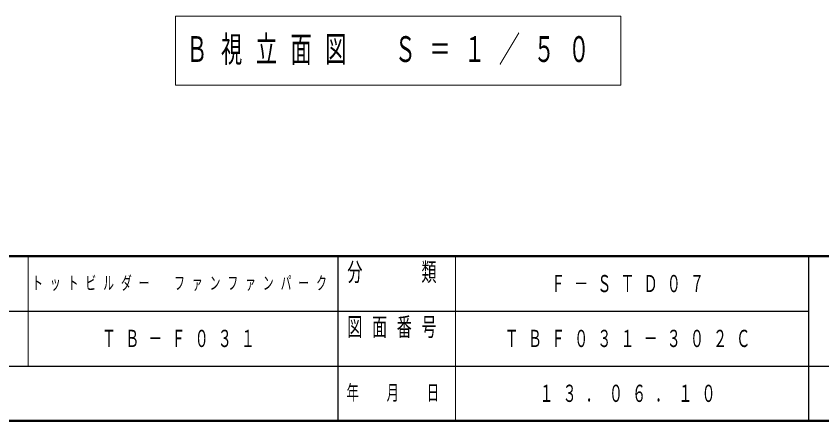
# Model space of a CAD drawing. Units: millimetres on the paper, scale 1:50. Extents: x -507 to 0, y -594 to 257.
# Drawn here: x -171 to -68.3, y -297 to -245.4 of the extents above; entities that cross this region are included whole.
import ezdxf

# ---------------------------------------------------------------- set-up
doc = ezdxf.new("R2010")
doc.units = ezdxf.units.MM
for name, color, linetype, lineweight in [('1_50', 7, 'Continuous', 25), ('NAKAMURA図枠', 7, 'Continuous', 13), ('図面情報', 7, 'Continuous', 13)]:
    doc.layers.add(name, color=color, linetype=linetype, lineweight=lineweight)
doc.styles.add('ＭＳ ゴシック', font='')
doc.styles.get('ＭＳ ゴシック').set_extended_font_data('MS Gothic')

msp = doc.modelspace()

# ---------------------------------------------------------------- linework, layer by layer
at = {"layer": '1_50', "lineweight": 13}
for p, q in [((-150.729, -245.368), (-150.729, -254.168)), ((-93.929, -245.368), (-150.729, -245.368)), ((-93.929, -254.168), (-93.929, -245.368)), ((-150.729, -254.168), (-93.929, -254.168))]:
    msp.add_line(p, q, dxfattribs=at)
at = {"layer": 'NAKAMURA図枠', "lineweight": 50}
for p, q in [((-365, -276), (0, -276)), ((-365, -297), (0, -297))]:
    msp.add_line(p, q, dxfattribs=at)
at = {"layer": 'NAKAMURA図枠'}
for p, q in [((-169.5, -276), (-169.5, -290)), ((-115, -276), (-115, -297))]:
    msp.add_line(p, q, dxfattribs=at)
at = {"layer": 'NAKAMURA図枠', "color": 211, "lineweight": 25}
for p, q in [((-130, -276), (-130, -297)), ((-70, -276), (-70, -297)), ((-182.5, -283), (-70, -283)), ((-237.5, -290), (0, -290))]:
    msp.add_line(p, q, dxfattribs=at)

# ---------------------------------------------------------------- texts
at = {"layer": '1_50', "insert": (-149.329, -249.768), "char_height": 3.299, "attachment_point": 4, "style": 'ＭＳ ゴシック'}
msp.add_mtext('\\T1.64;\\W0.6;Ｂ視立面図\u3000Ｓ＝１／５０', dxfattribs=at)
at = {"layer": 'NAKAMURA図枠', "color": 4, "style": 'ＭＳ ゴシック'}
for s, insert, char_height, attachment_point in [('\\T1.64;\\W0.6;分\u3000\u3000類', (-122.5, -276.833), 2.346, 2), ('\\T1.64;\\W0.6;図面番号', (-122.5, -283.833), 2.346, 2), ('\\T1.64;\\W0.6;年\u3000月\u3000日', (-122.5, -293.5), 1.906, 5)]:
    msp.add_mtext(s, dxfattribs=dict(at, insert=insert, char_height=char_height, attachment_point=attachment_point))
at = {"layer": '図面情報', "attachment_point": 5, "style": 'ＭＳ ゴシック'}
for s, insert, char_height in [('\\T1.64;\\W0.6;トットビルダー\u3000ファンファンパーク', (-149.75, -279.5), 1.686), ('\\T1.64;\\W0.6;Ｆ－ＳＴＤ０７', (-92.5, -279.5), 2.199), ('\\T1.64;\\W0.6;ＴＢ－Ｆ０３１', (-149.75, -286.5), 2.199), ('\\T1.64;\\W0.6;ＴＢＦ０３１－３０２Ｃ', (-92.5, -286.5), 2.199), ('\\T1.64;\\W0.6;１３．０６．１０', (-92.5, -293.5), 2.199)]:
    msp.add_mtext(s, dxfattribs=dict(at, insert=insert, char_height=char_height))

doc.saveas('drawing.dxf')
